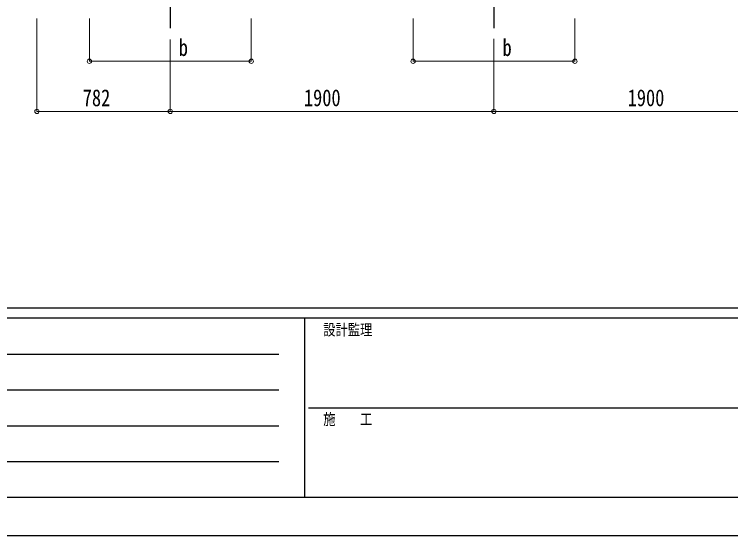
# Model space of a CAD drawing. Units: millimetres, scale not verified. Extents: x -12615 to 12615, y -8910 to 8910.
# Drawn here: x -5618 to -1414, y -8910 to -5852 of the extents above; entities that cross this region are included whole.
import ezdxf
from ezdxf.enums import TextEntityAlignment as Align

# ---------------------------------------------------------------- set-up
doc = ezdxf.new("R2010")
doc.units = ezdxf.units.MM
doc.header["$LTSCALE"] = 30
doc.layers.add('0-3_YKK_12', color=2, linetype='Continuous')
doc.layers.add('0-7_YKK_ZWAK', color=7, linetype='Continuous')
doc.layers.add('0-6_YKK_D', color=6, linetype='Continuous', lineweight=18)
doc.styles.add('ＭＳ ゴシック', font='')
doc.styles.get('ＭＳ ゴシック').set_extended_font_data('MS Gothic')

msp = doc.modelspace()

# ---------------------------------------------------------------- linework, layer by layer
at = {"layer": '0-3_YKK_12'}
for p, q in [((-4703.08, -2724.84), (-4703.08, -5933.55)), ((-2803.08, -2724.84), (-2803.08, -5933.55))]:
    msp.add_line(p, q, dxfattribs=at)
at = {"layer": '0-6_YKK_D'}
for p, q in [((-5485.18, -5877.27), (-5485.18, -6422.75)), ((-5177.88, -5877.27), (-5177.88, -6128.27)), ((-4227.88, -5877.27), (-4227.88, -6128.27)), ((-3277.88, -5877.27), (-3277.88, -6128.27)), ((-2327.88, -5877.27), (-2327.88, -6128.27)), ((-4703.08, -5999.15), (-4703.08, -6422.75)), ((-4703.08, -5999.15), (-4703.08, -6422.75)), ((-2803.08, -5995.54), (-2803.08, -6422.75)), ((-2803.08, -6000.15), (-2803.08, -6422.75)), ((-5177.88, -6127.27), (-4227.88, -6127.27)), ((-3277.88, -6127.27), (-2327.88, -6127.27)), ((-5485.18, -6421.75), (-4703.08, -6421.75)), ((-4703.08, -6421.75), (-2803.08, -6421.75)), ((-2803.08, -6421.75), (-903.08, -6421.75))]:
    msp.add_line(p, q, dxfattribs=at)
for centre in [(-5177.88, -6127.27), (-4227.88, -6127.27), (-3277.88, -6127.27), (-2327.88, -6127.27), (-5485.18, -6421.75), (-4703.08, -6421.75), (-4703.08, -6421.75), (-2803.08, -6421.75), (-2803.08, -6421.75)]:
    msp.add_circle(centre, 12.75, dxfattribs=at)
at = {"layer": '0-7_YKK_ZWAK'}
for p, q in [((11685.06, -7575), (-11714.94, -7575)), ((-3914.94, -7635), (-11714.94, -7635)), ((-3914.94, -7635), (-3914.94, -8685)), ((-14.94, -7635), (-3914.94, -7635)), ((-11587.44, -7845), (-4064.94, -7845)), ((-11587.44, -8055), (-4064.94, -8055)), ((-3892.44, -8160), (-14.94, -8160)), ((-11587.44, -8265), (-4064.94, -8265)), ((-11587.44, -8475), (-4064.94, -8475)), ((-11714.94, -8685), (-3914.94, -8685)), ((-3914.94, -8685), (-14.94, -8685))]:
    msp.add_line(p, q, dxfattribs=at)
msp.add_lwpolyline([(-12615, -8910), (12615, -8910), (12615, 8910), (-12615, 8910)], close=True, dxfattribs=at)

# ---------------------------------------------------------------- texts
at = {"layer": '0-6_YKK_D', "style": 'ＭＳ ゴシック', "width": 0.8}
for s, p in [('b', (-4652.87, -6126.27)), ('b', (-2752.87, -6126.27)), ('782', (-5216.53, -6420.75)), ('1900', (-3918.68, -6420.75)), ('1900', (-2018.68, -6420.75))]:
    msp.add_text(s, height=98.97, dxfattribs=at).set_placement(p, align=Align.BOTTOM_LEFT)
at = {"layer": '0-7_YKK_ZWAK', "style": 'ＭＳ ゴシック', "width": 0.8}
for s, p in [('設計監理', (-3804.94, -7755)), ('施\u3000\u3000工', (-3804.94, -8280))]:
    msp.add_text(s, height=65.98, dxfattribs=at).set_placement(p, align=Align.BOTTOM_LEFT)

doc.saveas('drawing.dxf')
